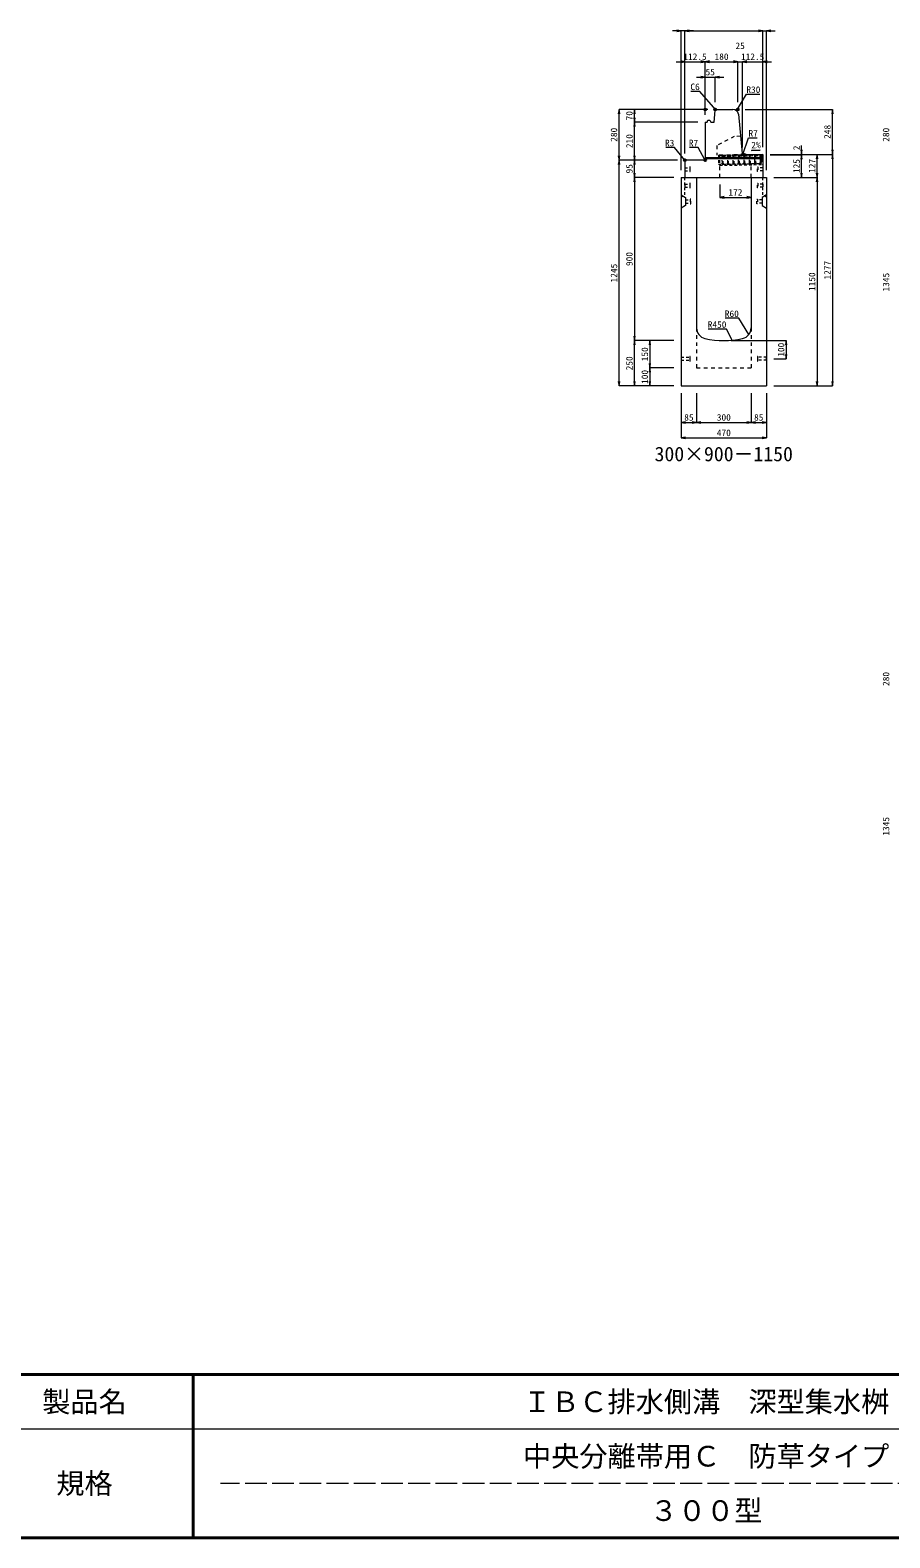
# Model space of a CAD drawing. Units: millimetres at full size; some dimension numbers follow another scale. Extents: x -18734 to 51600, y -18820 to 17820.
# Drawn here: x 15075 to 19815, y -18220 to -9908 of the extents above; entities that cross this region are included whole.
import ezdxf
from ezdxf.enums import TextEntityAlignment as Align

# ---------------------------------------------------------------- set-up
doc = ezdxf.new("R2010")
doc.units = ezdxf.units.MM
doc.header["$LTSCALE"] = 20
doc.header["$PDMODE"] = 32
doc.header["$PDSIZE"] = 10
for name, pattern in [('DASHED', [7.5, 6, -1.5]), ('USER1', [2, 1, -1]), ('USER2', [1.35, 0.75, -0.6])]:
    doc.linetypes.add(name, pattern=pattern)
for name, color, linetype, lineweight in [('インサート', 3, 'USER2', 9), ('グレーチング', 7, 'USER2', 5), ('受枠', 3, 'USER2', 9), ('図枠', 7, 'Continuous', 5), ('寸法線', 7, 'Continuous', 13), ('引出線', 4, 'Continuous', 13), ('本体', 2, 'Continuous', 13), ('目地', 132, 'Continuous', 5)]:
    doc.layers.add(name, color=color, linetype=linetype, lineweight=lineweight)
doc.layers.add('作業エリア', color=11, linetype='Continuous')
doc.layers.add('文字', color=7, linetype='Continuous')
doc.styles.add('ＭＳ ゴシック', font='')
doc.styles.add('ＭＳ 明朝', font='')
doc.styles.get('ＭＳ ゴシック').set_extended_font_data('MS Gothic')
doc.styles.get('ＭＳ 明朝').set_extended_font_data('MS Mincho')

# ---------------------------------------------------------------- blocks, each defined once
blk = doc.blocks.new('open_arrow')
at = {"color": 0, "linetype": 'Continuous', "lineweight": -2}
blk.add_lwpolyline([(7.5, 1.25), (0, 0), (7.5, -1.25)], dxfattribs=at)

msp = doc.modelspace()

# ---------------------------------------------------------------- linework, layer by layer
at = {"layer": 'インサート'}
for p, q in [((18685, -10666.5), (18712, -10666.5)), ((18685, -10666.5), (18685, -10683.5)), ((18685, -10683.5), (18712, -10683.5)), ((18715, -10662.5), (18712, -10662.5)), ((18712, -10662.5), (18712, -10687.5)), ((18712, -10687.5), (18715, -10687.5)), ((18715, -10687.5), (18715, -10662.5)), ((19085, -10662.5), (19088, -10662.5)), ((19085, -10687.5), (19085, -10662.5)), ((19088, -10687.5), (19085, -10687.5)), ((19088, -10662.5), (19088, -10687.5)), ((19115, -10666.5), (19088, -10666.5)), ((19115, -10683.5), (19088, -10683.5)), ((19115, -10666.5), (19115, -10683.5)), ((18685, -10756.5), (18712, -10756.5)), ((18685, -10756.5), (18685, -10773.5)), ((18685, -10773.5), (18712, -10773.5)), ((18715, -10752.5), (18712, -10752.5)), ((18712, -10752.5), (18712, -10777.5)), ((18712, -10777.5), (18715, -10777.5)), ((18715, -10777.5), (18715, -10752.5)), ((19085, -10752.5), (19088, -10752.5)), ((19085, -10777.5), (19085, -10752.5)), ((19088, -10777.5), (19085, -10777.5)), ((19088, -10752.5), (19088, -10777.5)), ((19115, -10756.5), (19088, -10756.5)), ((19115, -10773.5), (19088, -10773.5)), ((19115, -10756.5), (19115, -10773.5)), ((18688.2, -10844.5), (18715.2, -10844.5)), ((18688.2, -10844.5), (18688.2, -10861.5)), ((18688.2, -10861.5), (18715.2, -10861.5)), ((18718.2, -10840.5), (18715.2, -10840.5)), ((18715.2, -10840.5), (18715.2, -10865.5)), ((18715.2, -10865.5), (18718.2, -10865.5)), ((18718.2, -10865.5), (18718.2, -10840.5)), ((19081.8, -10840.5), (19084.8, -10840.5)), ((19081.8, -10865.5), (19081.8, -10840.5)), ((19084.8, -10865.5), (19081.8, -10865.5)), ((19084.8, -10840.5), (19084.8, -10865.5)), ((19111.8, -10844.5), (19084.8, -10844.5)), ((19111.8, -10861.5), (19084.8, -10861.5)), ((19111.8, -10844.5), (19111.8, -10861.5)), ((18665, -11711.5), (18712, -11711.5)), ((18665, -11711.5), (18665, -11728.5)), ((18715, -11707.5), (18712, -11707.5)), ((18712, -11707.5), (18712, -11732.5)), ((18715, -11732.5), (18715, -11707.5)), ((19088, -11707.5), (19085, -11707.5)), ((19085, -11707.5), (19085, -11732.5)), ((19088, -11732.5), (19088, -11707.5)), ((19135, -11711.5), (19088, -11711.5)), ((19135, -11728.5), (19135, -11711.5)), ((18665, -11728.5), (18712, -11728.5)), ((18712, -11732.5), (18715, -11732.5)), ((19085, -11732.5), (19088, -11732.5)), ((19135, -11728.5), (19088, -11728.5))]:
    msp.add_line(p, q, dxfattribs=at)
at = {"layer": 'グレーチング'}
for p, q in [((18889.92, -10597.5), (19104.88, -10593.2)), ((18895.04, -10603.4), (18919.92, -10596.9)), ((18895.04, -10603.4), (18920.04, -10602.9)), ((18925.04, -10602.8), (18949.91, -10596.3)), ((18925.04, -10602.8), (18950.03, -10602.3)), ((18955.03, -10602.2), (18979.91, -10595.7)), ((18955.03, -10602.2), (18980.03, -10601.7)), ((18985.03, -10601.6), (19009.9, -10595.1)), ((18985.03, -10601.6), (19010.02, -10601.1)), ((19015.02, -10601), (19039.89, -10594.5)), ((19015.02, -10601), (19040.01, -10600.5)), ((19045.01, -10600.4), (19069.89, -10593.9)), ((19045.01, -10600.4), (19070.01, -10599.9)), ((19075.01, -10599.8), (19099.88, -10593.3)), ((19075.01, -10599.8), (19100, -10599.3)), ((18890.92, -10647.49), (19105.88, -10643.19))]:
    msp.add_line(p, q, dxfattribs=at)
for points in [[(18889.92, -10597.5), (18894.92, -10597.4), (18895.04, -10603.4), (18894.06, -10604.42), (18894.78, -10640.41), (18895.8, -10641.39), (18895.92, -10647.39), (18890.92, -10647.49), (18890.8, -10641.49), (18891.78, -10640.47), (18891.06, -10604.48), (18890.04, -10603.5)], [(18919.92, -10596.9), (18924.92, -10596.8), (18925.04, -10602.8), (18924.06, -10603.82), (18924.78, -10639.81), (18925.8, -10640.79), (18925.92, -10646.79), (18920.92, -10646.89), (18920.8, -10640.89), (18921.78, -10639.87), (18921.06, -10603.88), (18920.04, -10602.9)], [(18949.91, -10596.3), (18954.91, -10596.2), (18955.03, -10602.2), (18954.05, -10603.22), (18954.77, -10639.21), (18955.79, -10640.19), (18955.91, -10646.19), (18950.91, -10646.29), (18950.79, -10640.29), (18951.77, -10639.27), (18951.05, -10603.28), (18950.03, -10602.3)], [(18979.91, -10595.7), (18984.91, -10595.6), (18985.03, -10601.6), (18984.05, -10602.62), (18984.77, -10638.61), (18985.79, -10639.59), (18985.91, -10645.59), (18980.91, -10645.69), (18980.79, -10639.69), (18981.77, -10638.67), (18981.05, -10602.68), (18980.03, -10601.7)], [(19009.9, -10595.1), (19014.9, -10595), (19015.02, -10601), (19014.04, -10602.02), (19014.76, -10638.01), (19015.78, -10638.99), (19015.9, -10644.99), (19010.9, -10645.09), (19010.78, -10639.09), (19011.76, -10638.07), (19011.04, -10602.08), (19010.02, -10601.1)], [(19039.89, -10594.5), (19044.89, -10594.4), (19045.01, -10600.4), (19044.03, -10601.42), (19044.75, -10637.41), (19045.77, -10638.39), (19045.89, -10644.39), (19040.89, -10644.49), (19040.77, -10638.49), (19041.75, -10637.47), (19041.03, -10601.48), (19040.01, -10600.5)], [(19069.89, -10593.9), (19074.89, -10593.8), (19075.01, -10599.8), (19074.03, -10600.82), (19074.75, -10636.81), (19075.77, -10637.79), (19075.89, -10643.79), (19070.89, -10643.89), (19070.77, -10637.89), (19071.75, -10636.87), (19071.03, -10600.88), (19070.01, -10599.9)], [(19099.88, -10593.3), (19104.88, -10593.2), (19105, -10599.2), (19104.02, -10600.22), (19104.74, -10636.21), (19105.76, -10637.19), (19105.88, -10643.19), (19100.88, -10643.29), (19100.76, -10637.29), (19101.74, -10636.27), (19101.02, -10600.28), (19100, -10599.3)]]:
    msp.add_lwpolyline(points, close=True, dxfattribs=at)
at = {"layer": '作業エリア'}
for p in [(18797.5, -10345), (18852.5, -10345), (18977.5, -10345), (18685, -10625), (18797.5, -10625), (19002.5, -10595), (19015, -10595)]:
    msp.add_point(p, dxfattribs=at)
at = {"layer": '受枠'}
for p, q in [((18869.93, -10597.9), (19112.88, -10593.04)), ((18869.93, -10597.9), (18870.93, -10647.89)), ((18875.93, -10597.78), (18877.05, -10653.77)), ((19106.88, -10593.16), (19107.88, -10643.15)), ((19112.88, -10593.04), (19114, -10649.03)), ((18870.93, -10647.89), (19107.88, -10643.15)), ((18877.05, -10653.77), (19114, -10649.03)), ((19050.89, -10644.29), (19051.01, -10650.29))]:
    msp.add_line(p, q, dxfattribs=at)
at = {"layer": '図枠', "lineweight": 40}
for p, q in [((1200, -17320), (24600, -17320)), ((15975, -18220), (15975, -17320)), ((1200, -18220), (24600, -18220))]:
    msp.add_line(p, q, dxfattribs=at)
at = {"layer": '図枠', "lineweight": 13}
msp.add_line((24600, -17620), (14775, -17620), dxfattribs=at)
at = {"layer": '図枠', "linetype": 'DASHED', "lineweight": 9}
msp.add_line((21480, -17920), (16125, -17920), dxfattribs=at)
at = {"layer": '寸法線'}
for p, q in [((18733, -9912.31), (18617, -9912.31)), ((18665, -10680), (18665, -9912.31)), ((18685, -9912.31), (19115, -9912.31)), ((18685, -10588), (18685, -9912.31)), ((18685, -10588), (18685, -9912.31)), ((19067, -9912.31), (19183, -9912.31)), ((19115, -10553), (19115, -9912.31)), ((19115, -10553), (19115, -9912.31)), ((19135, -10680), (19135, -9912.31)), ((18637, -10082.31), (18797.5, -10082.31)), ((18685, -10588), (18685, -10082.31)), ((18797.5, -10082.31), (18977.5, -10082.31)), ((18797.5, -10375), (18797.5, -10082.31)), ((18797.5, -10375), (18797.5, -10082.31)), ((18929.5, -10082.31), (19050.5, -10082.31)), ((18977.5, -10305), (18977.5, -10082.31)), ((18977.5, -10305), (18977.5, -10082.31)), ((19002.5, -10555), (19002.5, -10082.31)), ((19002.5, -10082.31), (19163, -10082.31)), ((19002.5, -10555), (19002.5, -10082.31)), ((19115, -10553), (19115, -10082.31)), ((18749.5, -10167.31), (18900.5, -10167.31)), ((18797.5, -10375), (18797.5, -10167.31)), ((18852.5, -10305), (18852.5, -10167.31)), ((18322.06, -10625), (18322.06, -10345)), ((18812.5, -10345), (18322.06, -10345)), ((18407.06, -10415), (18407.06, -10345)), ((18812.5, -10345), (18407.06, -10345)), ((19017.5, -10345), (19498.78, -10345)), ((19498.78, -10593), (19498.78, -10345)), ((18407.06, -10625), (18407.06, -10415)), ((18757.5, -10415), (18407.06, -10415)), ((18757.5, -10415), (18407.06, -10415)), ((19328.78, -10643), (19328.78, -10545)), ((18322.06, -11870), (18322.06, -10625)), ((18645, -10625), (18322.06, -10625)), ((18645, -10625), (18322.06, -10625)), ((18407.06, -10720), (18407.06, -10625)), ((18645, -10625), (18407.06, -10625)), ((18645, -10625), (18407.06, -10625)), ((19155, -10593), (19498.78, -10593)), ((19155, -10593), (19413.78, -10593)), ((19155, -10593), (19328.78, -10593)), ((19155, -10593), (19498.78, -10593)), ((19155, -10595), (19328.78, -10595)), ((19155, -10595), (19328.78, -10595)), ((19328.78, -10720), (19328.78, -10595)), ((19413.78, -10720), (19413.78, -10593)), ((19498.78, -10593), (19498.78, -11870)), ((18407.06, -10720), (18407.06, -11620)), ((18625, -10720), (18407.06, -10720)), ((18625, -10720), (18407.06, -10720)), ((19175, -10720), (19413.78, -10720)), ((19175, -10720), (19413.78, -10720)), ((19175, -10720), (19328.78, -10720)), ((19413.78, -10720), (19413.78, -11870)), ((18878, -10760), (18878, -10830.23)), ((18878, -10830.23), (19050, -10830.23)), ((18625, -11620), (18407.06, -11620)), ((18407.06, -11870), (18407.06, -11620)), ((18625, -11620), (18407.06, -11620)), ((18492.06, -11620), (18492.06, -11770)), ((18625, -11620), (18492.06, -11620)), ((18940, -11620), (19243.78, -11620)), ((19243.78, -11620), (19243.78, -11720)), ((18625, -11770), (18492.06, -11770)), ((18492.06, -11770), (18492.06, -11870)), ((18625, -11770), (18492.06, -11770)), ((19175, -11720), (19243.78, -11720)), ((18625, -11870), (18322.06, -11870)), ((18625, -11870), (18407.06, -11870)), ((18625, -11870), (18492.06, -11870)), ((19175, -11870), (19413.78, -11870)), ((19175, -11870), (19498.78, -11870)), ((18665, -11910), (18665, -12071.16)), ((18665, -11910), (18665, -12156.16)), ((18750, -11910), (18750, -12071.16)), ((18750, -11910), (18750, -12071.16)), ((19050, -11910), (19050, -12071.16)), ((19050, -11910), (19050, -12071.16)), ((19135, -11910), (19135, -12071.16)), ((19135, -11910), (19135, -12156.16)), ((18665, -12071.16), (18750, -12071.16)), ((18750, -12071.16), (19050, -12071.16)), ((19050, -12071.16), (19135, -12071.16)), ((18665, -12156.16), (19135, -12156.16))]:
    msp.add_line(p, q, dxfattribs=at)
at = {"layer": '引出線'}
for points in [[(18855.29, -10347.99), (18767.27, -10245.82), (18718.92, -10245.82)], [(18970.48, -10352.76), (19024.33, -10261.36), (19099, -10261.36)], [(18685.88, -10625.88), (18627.15, -10555.51), (18579.43, -10555.51)], [(18795.45, -10622.95), (18758.75, -10555.51), (18710.82, -10555.51)], [(19004.14, -10593.19), (19036.08, -10502.42), (19084.01, -10502.42)], [(19052.12, -10570.88), (19100.83, -10569.9), (19052.08, -10570.88)], [(19037.07, -11586.68), (18982.66, -11496.79), (18907.98, -11496.79)], [(18946.44, -11617.6), (18914.22, -11556.45), (18813.21, -11556.45)]]:
    msp.add_lwpolyline(points, dxfattribs=at)
at = {"layer": '本体'}
for p, q in [((18847.5, -10415), (18852.07, -10350.98)), ((18852.07, -10350.98), (18858.5, -10345)), ((18858.5, -10345), (18950.35, -10345)), ((18980.2, -10372.01), (19001.87, -10588.7)), ((18797.5, -10415), (18797.5, -10618)), ((18797.5, -10415), (18807.5, -10415)), ((18807.5, -10415), (18812.5, -10405)), ((18812.5, -10405), (18822.5, -10405)), ((18822.5, -10405), (18827.5, -10415)), ((18827.5, -10415), (18847.5, -10415)), ((18685, -10628), (18685, -10720)), ((18790.5, -10625), (18688, -10625)), ((19015, -10595), (19008.83, -10595)), ((19115, -10593), (19015, -10595)), ((19115, -10593), (19115, -10720)), ((18665, -10720), (18665, -11870)), ((18665, -10720), (18750, -10720)), ((18685, -10720), (19115, -10720)), ((18750, -10720), (18750, -11549.47)), ((19050, -10720), (19135, -10720)), ((19050, -10720), (19050, -11549.47)), ((19135, -10720), (19135, -11870)), ((18665, -11870), (19135, -11870))]:
    msp.add_line(p, q, dxfattribs=at)
at = {"layer": '本体', "linetype": 'USER1'}
for p, q in [((18957.5, -10495), (18860.5, -10545)), ((18860.5, -10545), (18860.5, -10598.09)), ((18992.2, -10492), (18957.5, -10495)), ((19015, -10595), (18860.5, -10598.09)), ((18878, -10720), (18878, -10647.75)), ((19050, -10720), (19050, -10644.31))]:
    msp.add_line(p, q, dxfattribs=at)
at = {"layer": '本体', "linetype": 'USER2', "lineweight": 9}
for p, q in [((18685, -10817), (18685, -10720)), ((19115, -10817), (19115, -10720)), ((18665, -10829.5), (18685, -10817)), ((19135, -10829.5), (19115, -10817))]:
    msp.add_line(p, q, dxfattribs=at)
at = {"layer": '本体', "lineweight": 9}
for p, q in [((18665, -10816), (18688.2, -10830.5)), ((18688.2, -10875.5), (18665, -10890)), ((18688.2, -10830.5), (18688.2, -10875.5)), ((19134.58, -10816.26), (19111.8, -10830.5)), ((19111.8, -10830.5), (19111.8, -10875.5)), ((19111.8, -10875.5), (19135, -10890))]:
    msp.add_line(p, q, dxfattribs=at)
at = {"layer": '本体', "linetype": 'USER1', "lineweight": 15}
for p, q in [((18750, -11549.47), (18750, -11770)), ((19050, -11549.47), (19050, -11770)), ((18750, -11770), (19050, -11770))]:
    msp.add_line(p, q, dxfattribs=at)
at = {"layer": '本体'}
for centre, radius, start, end in [((18950.35, -10375), 30, 5.71059, 90), ((18688, -10628), 3, 90, 180), ((18790.5, -10618), 7, 270, 0), ((19008.83, -10588), 7, 185.71059, 270), ((18810, -11549.47), 60, 180, 256.65764), ((18990, -11549.47), 60, 283.34236, 0), ((18900, -11170), 450, 256.65764, 283.34236)]:
    msp.add_arc(centre, radius, start, end, dxfattribs=at)
at = {"layer": '目地'}
for p, q in [((19115, -10613), (18797.5, -10613)), ((19115, -10617), (18797.5, -10617))]:
    msp.add_line(p, q, dxfattribs=at)

# ---------------------------------------------------------------- block references
at = {"layer": '寸法線', "xscale": 3.2, "yscale": 3.2}
for p, rotation in [((18665, -9912.31), 180), ((19115, -9912.31), 180), ((19115, -9912.31), 180), ((18685, -10082.31), 180), ((18797.5, -10082.31), 180), ((18977.5, -10082.31), 180), ((18977.5, -10082.31), 180), ((18797.5, -10167.31), 180), ((18322.06, -10345), 270), ((18407.06, -10345), 270), ((19498.78, -10345), 270), ((18407.06, -10415), 90), ((18407.06, -10415), 270), ((18322.06, -10625), 90), ((18322.06, -10625), 270), ((18407.06, -10625), 90), ((18407.06, -10625), 270), ((19328.78, -10593), 90), ((19328.78, -10595), 270), ((19328.78, -10595), 270), ((19413.78, -10593), 270), ((19498.78, -10593), 90), ((19498.78, -10593), 270), ((18407.06, -10720), 90), ((18407.06, -10720), 270), ((19328.78, -10720), 90), ((19413.78, -10720), 90), ((19413.78, -10720), 270), ((19050, -10830.23), 180), ((18407.06, -11620), 90), ((18407.06, -11620), 270), ((18492.06, -11620), 270), ((19243.78, -11620), 270), ((19243.78, -11720), 90), ((18492.06, -11770), 90), ((18492.06, -11770), 270), ((18322.06, -11870), 90), ((18407.06, -11870), 90), ((18492.06, -11870), 90), ((19413.78, -11870), 90), ((19498.78, -11870), 90), ((18750, -12071.16), 180), ((19050, -12071.16), 180), ((19135, -12071.16), 180), ((19135, -12156.16), 180)]:
    msp.add_blockref('open_arrow', p, dxfattribs=dict(at, rotation=rotation))
for p in [(18685, -9912.31), (18685, -9912.31), (19135, -9912.31), (18797.5, -10082.31), (19002.5, -10082.31), (19002.5, -10082.31), (19115, -10082.31), (18852.5, -10167.31), (18878, -10830.23), (18665, -12071.16), (18750, -12071.16), (19050, -12071.16), (18665, -12156.16)]:
    msp.add_blockref('open_arrow', p, dxfattribs=at)
at = {"layer": '引出線', "xscale": 0.0533, "yscale": 0.0533}
for p, rotation in [((18855.29, -10347.99), 130.7), ((18970.48, -10352.76), 59.5), ((18685.88, -10625.88), 129.8), ((18795.45, -10622.95), 118.6), ((19004.14, -10593.19), 70.6), ((19052.12, -10570.88), 1.1), ((18946.44, -11617.6), 117.8), ((19037.07, -11586.68), 121.2)]:
    msp.add_blockref('open_arrow', p, dxfattribs=dict(at, rotation=rotation))

# ---------------------------------------------------------------- texts
at = {"layer": '図枠', "style": 'ＭＳ ゴシック'}
for s, p in [('製品名', (15375, -17470)), ('ＩＢＣ排水側溝\u3000深型集水桝', (18802.5, -17470)), ('中央分離帯用Ｃ\u3000防草タイプ', (18802.5, -17770)), ('規格', (15375, -17920)), ('３００型', (18802.5, -18070))]:
    msp.add_text(s, height=113.9, dxfattribs=at).set_placement(p, align=Align.MIDDLE_CENTER)
at = {"layer": '寸法線', "style": 'ＭＳ 明朝', "width": 1.05}
for s, p in [('112.5', (18741.25, -10054.31)), ('180', (18887.5, -10054.31)), ('25', (18990, -9994.31)), ('112.5', (19058.75, -10054.31)), ('55', (18825, -10139.31)), ('172', (18964, -10802.23)), ('85', (18707.5, -12043.16)), ('300', (18900, -12043.16)), ('85', (19092.5, -12043.16)), ('470', (18900, -12128.16))]:
    msp.add_text(s, height=36.03, dxfattribs=at).set_placement(p, align=Align.MIDDLE_CENTER)
for s, p in [('70', (18379.06, -10380)), ('280', (18294.06, -10485)), ('248', (19470.78, -10469)), ('280', (19794.06, -10485)), ('210', (18379.06, -10520)), ('2', (19300.78, -10557.41)), ('125', (19300.78, -10657.5)), ('127', (19385.78, -10656.5)), ('95', (18379.06, -10672.5)), ('900', (18379.06, -11170)), ('1245', (18294.06, -11247.5)), ('1277', (19470.78, -11231.5)), ('1150', (19385.78, -11295)), ('1345', (19794.06, -11297.5)), ('100', (19215.78, -11670)), ('250', (18379.06, -11745)), ('150', (18464.06, -11695)), ('100', (18464.06, -11820)), ('280', (19794.06, -13485)), ('1345', (19794.06, -14297.5))]:
    msp.add_text(s, height=36.03, rotation=90, dxfattribs=at).set_placement(p, align=Align.MIDDLE_CENTER)
at = {"layer": '引出線', "style": 'ＭＳ 明朝', "width": 1.05}
for s, p in [('C6', (18767.27, -10202.62)), ('R3', (18627.15, -10512.31)), ('R7', (18758.75, -10512.31)), ('R60', (18982.66, -11453.59)), ('R450', (18914.22, -11513.25))]:
    msp.add_text(s, height=36.03, dxfattribs=at).set_placement(p, align=Align.TOP_RIGHT)
for s, p in [('R30', (19024.33, -10218.16)), ('R7', (19036.08, -10459.22))]:
    msp.add_text(s, height=36.03, dxfattribs=at).set_placement(p, align=Align.TOP_LEFT)
msp.add_text('2%', height=36.03, rotation=1.146, dxfattribs=at).set_placement((19051.15, -10523.98), align=Align.TOP_LEFT)
at = {"layer": '文字', "style": 'ＭＳ 明朝'}
msp.add_text('300×900－1150', height=80.06, dxfattribs=at).set_placement((18899.52, -12244.97), align=Align.MIDDLE_CENTER)

doc.saveas('drawing.dxf')
